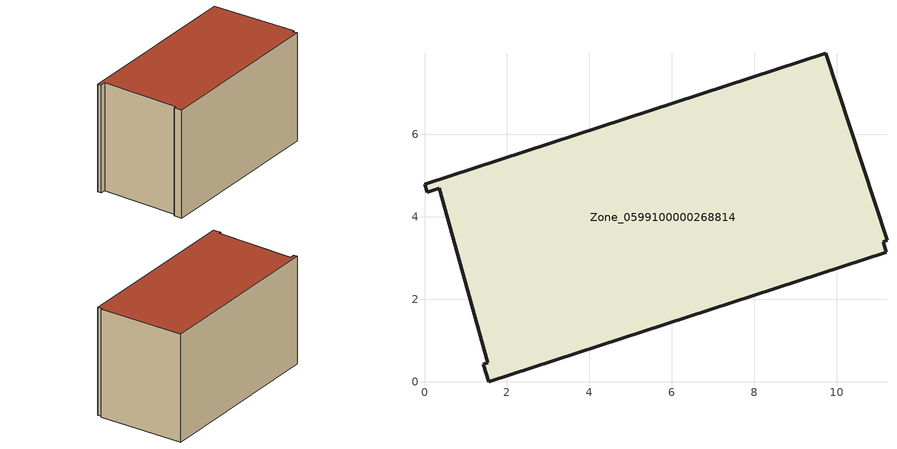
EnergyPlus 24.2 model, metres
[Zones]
Zone_0599100000268814
 floor ground (C_G): 9.74,7.97 11.22,3.43 11.13,3.4 11.21,3.14 1.56,0 1.42,0.42 1.53,0.46 0.36,4.69 0.06,4.6 0,4.79 z0
 wall outside (C_F): 1.53,0.46 1.42,0.42 1.56,0 11.21,3.14 11.13,3.4 11.22,3.43 9.74,7.97 0,4.79 0.06,4.6 0.36,4.69 1.53,0.46 z0:6
 roof outside (C_R): 11.22,3.43 9.74,7.97 0,4.79 0.06,4.6 0.36,4.69 1.53,0.46 1.42,0.42 1.56,0 11.21,3.14 11.13,3.4 z6
[BUILDING]
Pand.0599100000268814: North Axis=0; Terrain=City; Loads Convergence Tolerance Value=0.04; Temperature Convergence Tolerance Value=0.4; Solar Distribution=FullExterior; Maximum Number of Warmup Days=25; Minimum Number of Warmup Days=1
[Site:Location]
Rotterdam.The.Hague.AP_ZH_NLD Design_Conditions: Latitude=51.96; Longitude=4.45; Time Zone=1; Elevation=-4.5
[SITE:GROUNDTEMPERATURE:BUILDINGSURFACE]
18, 18, 18, 18, 18, 18, 18, 18, 18, 18, 18, 18
[MATERIAL] Thermal Absorptance=0.9; Solar Absorptance=0.7; Visible Absorptance=0.7
Name | Roughness | Thickness | Conductivity | Density | Specific Heat
G.TI.1975-1991 | MediumSmooth | 0.15 | 0.288461 | 540 | 1210
F.TI.1975-1991 | Rough | 0.3 | 0.230769 | 1920 | 840
R.TI.1975-1991 | MediumRough | 0.2 | 0.153846 | 1500 | 1000
[CONSTRUCTION]
C_G: G.TI.1975-1991
C_F: F.TI.1975-1991
C_R: R.TI.1975-1991
[ZONE]
Zone_0599100000268814: Type=1; Multiplier=1; Ceiling Height=Autocalculate; Volume=Autocalculate; Floor Area=autocalculate; Part of Total Floor Area=Yes
[ZONEINFILTRATION:DESIGNFLOWRATE]
Infil_Zone_0599100000268814: Zone or ZoneList or Space or SpaceList=Zone_0599100000268814; Schedule=AlwaysOn; Design Flow Rate Calculation Method=Flow/Area; Flow Rate per Floor Area=0.003; Constant Term Coefficient=1; Temperature Term Coefficient=0; Velocity Term Coefficient=0; Velocity Squared Term Coefficient=0
[HVACTEMPLATE:ZONE:IDEALLOADSAIRSYSTEM]
Zone_0599100000268814: Maximum Heating Supply Air Temperature=50; Minimum Cooling Supply Air Temperature=13; Maximum Heating Supply Air Humidity Ratio=0.0156; Minimum Cooling Supply Air Humidity Ratio=0.0077; Heating Limit=NoLimit; Cooling Limit=NoLimit; Dehumidification Control Type=ConstantSensibleHeatRatio; Cooling Sensible Heat Ratio=0.7; Dehumidification Setpoint=60; Humidification Control Type=None; Humidification Setpoint=30; Outdoor Air Method=None; Outdoor Air Flow Rate per Person=0.00944; Outdoor Air Flow Rate per Zone Floor Area=0; Outdoor Air Flow Rate per Zone=0; Demand Controlled Ventilation Type=None; Outdoor Air Economizer Type=NoEconomizer; Heat Recovery Type=None; Sensible Heat Recovery Effectiveness=0.7; Latent Heat Recovery Effectiveness=0.65
[ZONECONTROL:THERMOSTAT]
ThermostatControl_Zone_0599100000268814: Zone or ZoneList=Zone_0599100000268814; Control Type Schedule=DualSetpointControlType; Control 1=Thermostat_Zone_0599100000268814; Temperature Difference Between Cutout And Setpoint=0
[THERMOSTATSETPOINT:DUALSETPOINT]
Thermostat_Zone_0599100000268814: Heating Setpoint Temperature Schedule=HeatingSetpoint_Zone_0599100000268814; Cooling Setpoint Temperature Schedule=CoolingSetpoint_Zone_0599100000268814
[SCHEDULE:COMPACT]
HeatingSetpoint_Zone_0599100000268814: Through: 12/31, For: AllDays, Until: 24:00, 21
CoolingSetpoint_Zone_0599100000268814: Through: 12/31, For: AllDays, Until: 24:00, 24
DualSetpointControlType: Through: 12/31, For: AllDays, Until: 24:00, 4
AlwaysOn: Through: 12/31, For: AllDays, Until: 24:00, 1
